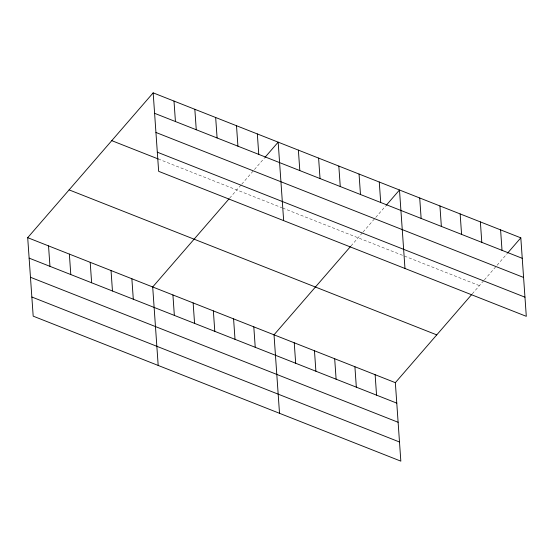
<?xml version="1.0" encoding="UTF-8"?>
<svg xmlns="http://www.w3.org/2000/svg" width="554" height="554" viewBox="0 0 554 554"><rect width="100%" height="100%" fill="white"/><g stroke="black" fill="none" stroke-linecap="round" stroke-linejoin="round"><path stroke-width="0.42" stroke-dasharray="2.77 2.08" d="M229.654 198.152L241.177 184.842M241.731 184.205L264.362 158.084M350.973 245.997L362.503 232.694M363.057 232.057L375.196 218.041M375.751 217.403L385.688 205.929M472.299 293.842L483.822 280.539M484.376 279.902L496.522 265.885M497.076 265.248L507.014 253.78M158.236 158.97L281.868 207.729M282.644 208.041L479.411 285.635"/><path stroke-width="0.83" d="M471.752 294.479L395.348 382.669L400.833 461.143L33.185 316.154L27.7 237.673L153.167 92.857L520.815 237.846L526.3 316.327L158.652 171.331L153.167 92.857M229.107 198.782L152.696 286.972L158.188 365.446M264.916 157.447L278.163 142.156L283.655 220.631M350.426 246.627L274.022 334.817L279.514 413.298M386.242 205.292L399.489 190.001L404.974 268.482M507.561 253.143L520.815 237.846M154.594 113.314L522.242 258.309M155.937 132.461L523.578 277.45M157.315 152.191L524.963 297.179M111.763 140.647L158.236 158.97M69.105 189.883L436.753 334.879M27.7 237.673L395.348 382.669M29.133 258.129L396.775 403.125M30.47 277.277L398.118 422.273M31.848 297.006L399.496 441.995M500.594 229.875L502.021 250.332M480.373 221.898L481.8 242.354M460.152 213.927L461.579 234.384M439.931 205.949L441.358 226.406M419.71 197.979L421.137 218.435M379.268 182.024L380.702 202.487M375.127 374.691L376.554 395.147M359.047 174.053L360.481 194.509M354.906 366.713L356.333 387.177M338.826 166.075L340.26 186.532M334.685 358.743L336.112 379.199M318.605 158.105L320.039 178.561M314.464 350.765L315.898 371.222M298.384 150.127L299.818 170.584M294.243 342.794L295.677 363.251M257.333 133.936L258.766 154.393M253.801 326.846L255.235 347.303M236.503 125.723L237.929 146.18M233.58 318.869L235.014 339.325M215.665 117.503L217.099 137.96M213.359 310.891L214.793 331.354M194.835 109.29L196.261 129.747M193.138 302.92L194.572 323.377M173.998 101.07L175.431 121.527M172.917 294.943L174.351 315.399M131.866 278.752L133.299 299.208M111.035 270.539L112.462 290.995M90.198 262.319L91.632 282.775M69.368 254.106L70.794 274.562M48.53 245.886L49.964 266.342"/></g></svg>
